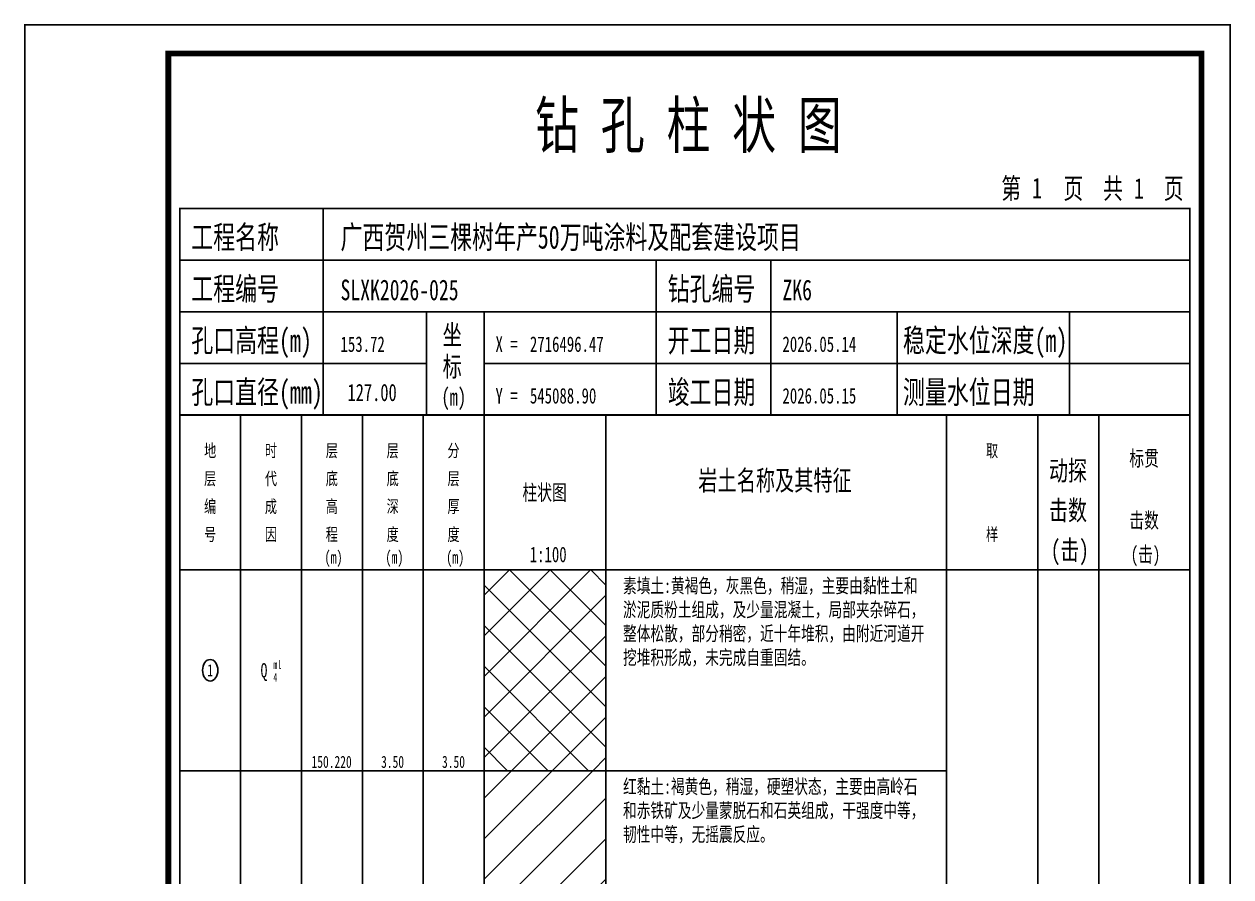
# Model space of a CAD drawing. Extents: x -27 to 2779, y -202 to 95.
# Drawn here: x 1152.9 to 1363.1, y -53.5 to 95.1 of the extents above; entities that cross this region are included whole.
import ezdxf
from ezdxf.enums import TextEntityAlignment as Align

# ---------------------------------------------------------------- set-up
doc = ezdxf.new("R2010")
doc.units = 0
doc.header["$MEASUREMENT"] = 0
doc.layers.add('ZZT_TC', color=7, linetype='Continuous')
doc.styles.add('BODYCONTENT', font='simfang.ttf', dxfattribs={"width": 0.7, "height": 2.5})
doc.styles.add('BODYTITLE', font='simfang.ttf', dxfattribs={"width": 0.7, "height": 3.5})
doc.styles.add('LZ_FONT', font='simfang.ttf', dxfattribs={"width": 0.7, "height": 8})
doc.styles.add('LZ_PMT_BZ', font='simfang.ttf', dxfattribs={"width": 0.7, "height": 3})

# ---------------------------------------------------------------- blocks, each defined once
blk = doc.blocks.new('block6', base_point=(27, 229))
for p, q in [((52, 229), (52, 265)), ((27, 256), (203, 256)), ((110, 229), (110, 256)), ((130, 229), (130, 256)), ((27, 247), (203, 247)), ((70, 229), (70, 247)), ((80, 229), (80, 247)), ((152, 229), (152, 247)), ((182, 229), (182, 247)), ((27, 238), (70, 238)), ((80, 238), (203, 238))]:
    blk.add_line(p, q)
for points, const_width in [([(0, 0), (210, 0), (210, 297), (0, 297)], 0.25), ([(25, 5), (205, 5), (205, 292), (25, 292)], 1), ([(27, 265), (203, 265), (203, 17), (27, 17)], 0.3)]:
    blk.add_lwpolyline(points, close=True, dxfattribs=dict(const_width=const_width))
at = {"const_width": 0.3}
blk.add_lwpolyline([(27, 229), (203, 229)], dxfattribs=at)
at = {"width": 0.7}
for s, height, style, p in [('钻 孔 柱 状 图', 8, 'LZ_FONT', (88.9, 275.54)), ('第', 3.6, 'LZ_FONT', (170.12, 266.7)), (' 1', 3.6, 'LZ_FONT', (173.78, 266.75)), ('页', 3.6, 'LZ_FONT', (180.96, 266.7)), ('共', 3.6, 'LZ_FONT', (187.88, 266.7)), (' 1', 3.6, 'LZ_FONT', (191.54, 266.7)), ('页', 3.6, 'LZ_FONT', (198.44, 266.7)), ('工程名称', 4, 'LZ_FONT', (29, 258)), ('广西贺州三棵树年产50万吨涂料及配套建设项目', 4, 'LZ_FONT', (55, 258)), ('工程编号', 4, 'LZ_FONT', (29, 249)), ('SLXK2026-025', 3.6, 'LZ_FONT', (55, 249)), ('钻孔编号', 4, 'LZ_FONT', (112, 249)), ('ZK6', 3.6, 'LZ_FONT', (132, 249)), ('孔口高程(m)', 4, 'LZ_FONT', (29, 240)), ('坐', 3.5, 'LZ_FONT', (72.79, 241.24)), ('开工日期', 4, 'LZ_FONT', (112, 240)), ('稳定水位深度(m)', 4, 'LZ_FONT', (153, 240)), ('153.72', 2.7, 'LZ_FONT', (55, 240)), ('X =', 2.7, 'LZ_FONT', (82, 240)), ('2716496.47', 2.7, 'LZ_FONT', (88, 240)), ('2026.05.14', 2.7, 'LZ_FONT', (132, 240)), ('标', 3.5, 'LZ_FONT', (72.79, 235.7)), ('孔口直径(mm)', 4, 'LZ_FONT', (29, 231)), ('竣工日期', 4, 'LZ_FONT', (112, 231)), ('测量水位日期', 4, 'LZ_FONT', (153, 231)), ('127.00', 3, 'LZ_PMT_BZ', (56.22, 231.43)), ('(m) ', 3, 'LZ_FONT', (72.59, 230.65)), ('Y =', 2.7, 'LZ_FONT', (82, 231)), ('545088.90', 2.7, 'LZ_FONT', (88, 231)), ('2026.05.15', 2.7, 'LZ_FONT', (132, 231))]:
    blk.add_text(s, height=height, dxfattribs=dict(at, style=style)).set_placement(p)

msp = doc.modelspace()

# ---------------------------------------------------------------- hatches: boundary and pattern name
at = {"layer": 'ZZT_TC'}
h = msp.add_hatch(dxfattribs=at)
h.set_pattern_fill('GKSTT', color=256, style=0)
h.set_pattern_definition([(45, (0, 0), (-3.535534, 3.535534), []), (135, (0, 0), (-3.535534, -3.535534), [])])
h.paths.add_polyline_path([(1233.01, 0), (1254.22, 0), (1254.22, -35), (1233.01, -35)], flags=0)
h = msp.add_hatch(dxfattribs=at)
h.set_pattern_fill('GKHNT', color=256, style=0)
h.set_pattern_definition([(45, (0, 0), (-3.535534, 3.535534), [])])
h.paths.add_polyline_path([(1233.01, -35), (1254.22, -35), (1254.22, -107), (1233.01, -107)], flags=0)

# ---------------------------------------------------------------- linework, layer by layer
for p, q in [((1180, 27), (1180, -185)), ((1190.6, 27), (1190.6, -185)), ((1201.2, 27), (1201.2, -185)), ((1211.81, 27), (1211.81, -185)), ((1222.41, 27), (1222.41, -185)), ((1233.01, 27), (1233.01, -185)), ((1254.22, 27), (1254.22, -185)), ((1313.59, 27), (1313.59, -185)), ((1329.49, 27), (1329.49, -185)), ((1340.1, 27), (1340.1, -185)), ((1356, 27), (1356, -185)), ((1180, -35), (1190.6, -35)), ((1190.6, -35), (1201.2, -35)), ((1201.2, -35), (1211.81, -35)), ((1211.81, -35), (1222.41, -35)), ((1222.41, -35), (1233.01, -35)), ((1254.22, -35), (1313.59, -35))]:
    msp.add_line(p, q, dxfattribs=at)
at = {"layer": 'ZZT_TC', "color": 7, "const_width": 0.3, "flags": 128}
msp.add_lwpolyline([(1180, 27), (1356, 27), (1356, -185), (1180, -185)], close=True, dxfattribs=at)
at = {"layer": 'ZZT_TC', "color": 7, "const_width": 0.3}
msp.add_lwpolyline([(1180, 0), (1356, 0)], dxfattribs=at)
at = {"layer": 'ZZT_TC'}
for points in [[(1233.01, 0), (1254.22, 0), (1254.22, -35), (1233.01, -35)], [(1233.01, -35), (1254.22, -35), (1254.22, -107), (1233.01, -107)]]:
    msp.add_lwpolyline(points, close=True, dxfattribs=at)
at = {"layer": 'ZZT_TC', "color": 7}
msp.add_ellipse((1185.3, -17.5), major_axis=(0, 1.89), ratio=0.7, dxfattribs=at)

# ---------------------------------------------------------------- block references
at = {"layer": 'ZZT_TC'}
msp.add_blockref('block6', (1180, 27), dxfattribs=at)

# ---------------------------------------------------------------- texts
at = {"layer": 'ZZT_TC', "color": 7, "style": 'BODYTITLE', "width": 0.7}
for s, height, p in [('地', 2.21, (1184.23, 19.03)), ('时', 2.21, (1194.83, 19.03)), ('层', 2.21, (1205.43, 19.03)), ('层', 2.21, (1216.04, 19.03)), ('分', 2.21, (1226.64, 19.03)), ('取', 2.21, (1320.47, 19.03)), ('标贯', 2.7, (1345.43, 17.28)), ('动探', 3.462, (1331.44, 14.54)), ('层', 2.21, (1184.23, 14.16)), ('代', 2.21, (1194.83, 14.16)), ('底', 2.21, (1205.43, 14.16)), ('底', 2.21, (1216.04, 14.16)), ('层', 2.21, (1226.64, 14.16)), ('岩土名称及其特征', 3.5, (1270.34, 12.8)), ('柱状图', 2.7, (1239.69, 11.34)), ('击数', 3.462, (1331.44, 7.62)), ('编', 2.21, (1184.23, 9.3)), ('成', 2.21, (1194.83, 9.3)), ('高', 2.21, (1205.43, 9.3)), ('深', 2.21, (1216.04, 9.3)), ('厚', 2.21, (1226.64, 9.3)), ('击数', 2.7, (1345.43, 6.48)), ('号', 2.21, (1184.23, 4.43)), ('因', 2.21, (1194.83, 4.43)), ('程', 2.21, (1205.43, 4.43)), ('度', 2.21, (1216.04, 4.43)), ('度', 2.21, (1226.64, 4.43)), ('样', 2.21, (1320.47, 4.43)), ('(击)', 3.462, (1331.76, 0.69)), ('(击)', 2.7, (1345.68, 0.54)), ('(m)', 2.213, (1205.2, 0.44)), ('(m)', 2.213, (1215.81, 0.44)), ('(m)', 2.213, (1226.41, 0.44)), ('1:100', 2.7, (1240.97, 0.54))]:
    msp.add_text(s, height=height, dxfattribs=at).set_placement(p, align=Align.BOTTOM_LEFT)
at = {"layer": 'ZZT_TC', "color": 7, "style": 'BODYCONTENT', "width": 0.7}
for s, height, p in [('1', 2.1, (1184.79, -18.55)), ('Q', 2.5, (1194.07, -18.75)), ('ml', 1.5, (1196.28, -17.25)), ('4', 1.5, (1196.28, -19.5)), ('150.220', 2.1, (1202.95, -34.5)), ('3.50', 2.1, (1215.07, -34.5)), ('3.50', 2.1, (1225.68, -34.5))]:
    msp.add_text(s, height=height, dxfattribs=at).set_placement(p)
at = {"layer": 'ZZT_TC', "color": 7, "char_height": 2.5, "width": 53.3735, "attachment_point": 1, "style": 'BODYCONTENT'}
for s, insert in [('素填土:黄褐色，灰黑色，稍湿，主要由黏性土和淤泥质粉土组成，及少量混凝土，局部夹杂碎石，整体松散，部分稍密，近十年堆积，由附近河道开挖堆积形成，未完成自重固结。', (1257.22, -1.5)), ('红黏土:褐黄色，稍湿，硬塑状态，主要由高岭石和赤铁矿及少量蒙脱石和石英组成，干强度中等，韧性中等，无摇震反应。', (1257.22, -36.5))]:
    msp.add_mtext(s, dxfattribs=dict(at, insert=insert))

doc.saveas('drawing.dxf')
